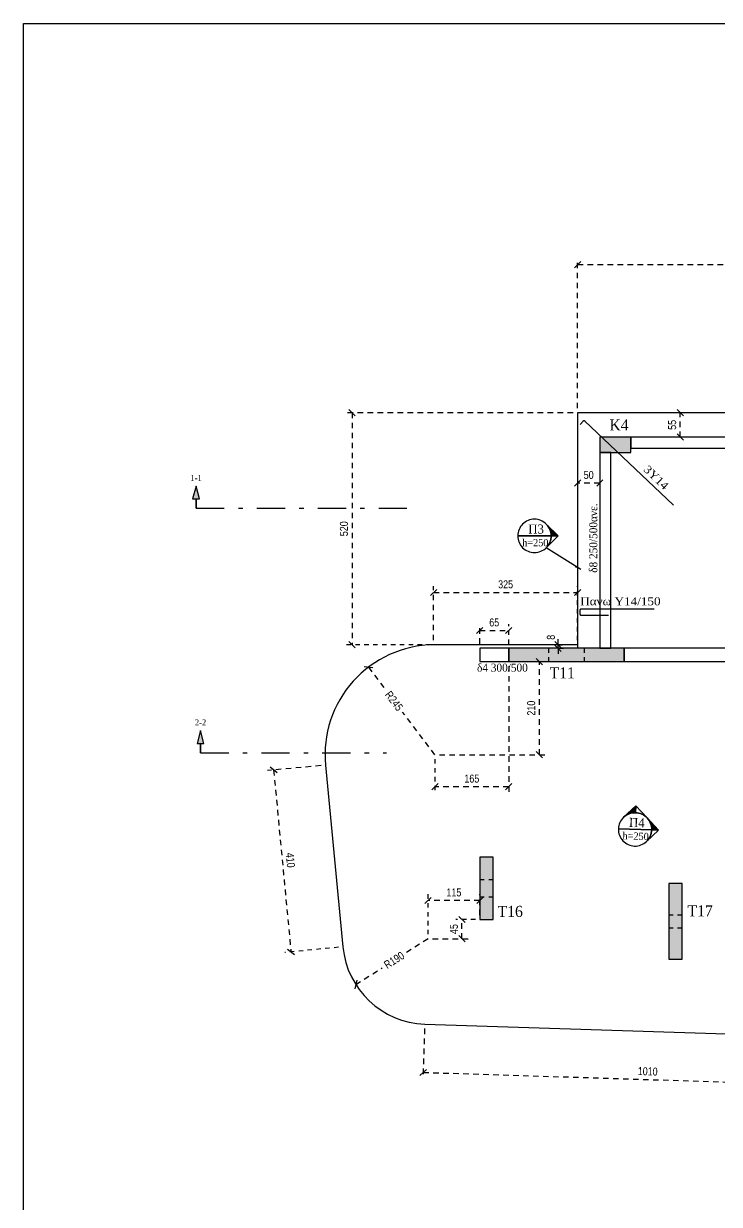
# Model space of a CAD drawing. Header units: millimetres. Extents: x -2171 to 1563, y -1758 to -1505.
# Drawn here: x -817.19 to -801.53, y -1616.81 to -1590.25 of the extents above; entities that cross this region are included whole.
import ezdxf
from ezdxf.enums import TextEntityAlignment as Align

# ---------------------------------------------------------------- set-up
doc = ezdxf.new("R2010")
doc.units = ezdxf.units.MM
doc.header["$PDMODE"] = 32
for name, pattern in [('DASHDOT', [25.4, 12.7, -6.35, 0, -6.35]), ('DASHED2', [0.375, 0.25, -0.125]), ('DOT', [0.025, 0, -0.025]), ('HIDDEN', [0.375, 0.25, -0.125]), ('HIDDEN2', [0.1875, 0.125, -0.0625])]:
    doc.linetypes.add(name, pattern=pattern)
doc.layers.get('Defpoints').update_dxf_attribs({"color": 6})
for name, color, linetype in [('-S_TEXT', 3, 'Continuous'), ('DIASTASEIS', 7, 'Continuous'), ('Fill_Col', 7, 'Continuous'), ('Geo_Beam', 7, 'Continuous'), ('Geo_Col', 7, 'Continuous'), ('Geo_Lines', 7, 'Continuous'), ('Rods_Slab_0', 7, 'Continuous'), ('Sect_Line_Symbol', 7, 'Continuous'), ('Text_Beam', 7, 'Continuous'), ('Text_Col_-1', 7, 'Continuous'), ('Text_Reinf_Slab_0', 7, 'Continuous'), ('Text_Slab', 7, 'Continuous')]:
    doc.layers.add(name, color=color, linetype=linetype)
doc.layers.add('A-ANNO-DIMS', color=1, linetype='Continuous', lineweight=9)
doc.styles.add('1-100', font='arial.ttf', dxfattribs={"width": 0.8})
doc.styles.add('S1TmsNwRmn1088_b_934_161', font='times.ttf', dxfattribs={"width": 0.933629, "height": 0.10875})
doc.styles.add('S1TmsNwRmn11_b_1089_161', font='times.ttf', dxfattribs={"width": 1.089234, "height": 0.001087})
doc.styles.add('S1TmsNwRmn11_b_934_161', font='times.ttf', dxfattribs={"width": 0.933629, "height": 0.001087})
doc.styles.add('S1TmsNwRmn1359_b_934_161', font='times.ttf', dxfattribs={"width": 0.933629, "height": 0.135937})
doc.dimstyles.new('Copy of 1-100', dxfattribs={"dimtxt": 0.18, "dimasz": 0.14, "dimexe": 0.14, "dimexo": 0.1, "dimgap": 0.09, "dimtad": 1, "dimdec": 0, "dimlfac": 100, "dimrnd": 5, "dimzin": 5, "dimdsep": 46, "dimtxsty": '1-100', "dimblk": 'OBLIQUE', "dimcen": 0.09, "dimclrd": 1, "dimclre": 1, "dimclrt": 2, "dimadec": 0, "dimazin": 0, "dimtfac": 1, "dimtdec": 0, "dimtix": 1, "dimtmove": 2, "dimatfit": 3, "dimfxl": 5, "dimfxlon": 1, "dimtolj": 1, "dimtzin": 5, "dimarcsym": 0})

# ---------------------------------------------------------------- blocks, each defined once
blk = doc.blocks.new('Label_Όροφος 1-RC_XSN2633_2527')
at = {"layer": 'Text_Slab'}
for points in [[(-0.171, 0.183, -0.198912), (0.008, 0.25), (0.012, 0.353)], [(0.183, 0.171, -0.198912), (0.25, -0.008), (0.353, -0.012)]]:
    blk.add_hatch(color=174, dxfattribs=at).paths.add_polyline_path(points)
at = {"layer": 'Text_Slab', "color": 174}
for points in [[(-0.25, 0.008, 0.414214), (-0.008, -0.25, 0.414214), (0.25, -0.008, 0.414214), (0.008, 0.25, 0.414214)], [(-0.171, 0.183, -0.198912), (0.008, 0.25), (0.012, 0.353)], [(0.008, 0.25, -0.198912), (0.183, 0.171), (0.012, 0.353)], [(0.183, 0.171, -0.198912), (0.25, -0.008), (0.353, -0.012)], [(0.25, -0.008, -0.198912), (0.171, -0.183), (0.353, -0.012)]]:
    blk.add_lwpolyline(points, format="xyb", close=True, dxfattribs=at)
blk.add_lwpolyline([(0.25, -0.008), (-0.25, 0.008)], close=True, dxfattribs=at)
blk = doc.blocks.new('Label_Όροφος 1-RC_XSN2633_2528')
at = {"layer": 'Text_Slab'}
blk.add_hatch(color=174, dxfattribs=at).paths.add_polyline_path([(0.177, 0.177, -0.198912), (0.25, 0), (0.354, 0)])
at = {"layer": 'Text_Slab', "color": 174}
for points in [[(-0.25, 0, 0.414214), (0, -0.25, 0.414214), (0.25, 0, 0.414214), (0, 0.25, 0.414214)], [(0.177, 0.177, -0.198912), (0.25, 0), (0.354, 0)], [(0.25, 0, -0.198912), (0.177, -0.177), (0.354, 0)]]:
    blk.add_lwpolyline(points, format="xyb", close=True, dxfattribs=at)
blk.add_lwpolyline([(0.25, 0), (-0.25, 0)], close=True, dxfattribs=at)
blk = doc.blocks.new('_Oblique')
at = {"color": 0, "linetype": 'ByBlock', "lineweight": -2}
blk.add_line((-0.5, -0.5), (0.5, 0.5), dxfattribs=at)
blk = doc.blocks.new('*D237')
at = {"layer": 'Defpoints', "color": 0, "ltscale": 0.5, "transparency": 16777216}
for p in [(-806.275, -1603.904), (-806.927, -1604.304), (-806.275, -1604.304)]:
    blk.add_point(p, dxfattribs=at)
at = {"layer": 'DIASTASEIS', "color": 1, "linetype": 'HIDDEN', "lineweight": -2, "ltscale": 0.5, "transparency": 16777216}
blk.add_line((-806.927, -1604.204), (-806.927, -1603.764), dxfattribs=at)
at = {"layer": 'DIASTASEIS', "color": 1, "linetype": 'DASHED2', "lineweight": -2, "ltscale": 0.5, "transparency": 16777216}
blk.add_line((-806.927, -1603.904), (-806.275, -1603.904), dxfattribs=at)
at = {"layer": 'DIASTASEIS', "color": 1, "linetype": 'HIDDEN2', "lineweight": -2, "ltscale": 0.5, "transparency": 16777216}
blk.add_line((-806.275, -1604.204), (-806.275, -1603.764), dxfattribs=at)
at = {"layer": 'DIASTASEIS', "color": 1, "lineweight": -2, "ltscale": 0.5, "transparency": 16777216, "xscale": 0.14, "yscale": 0.14, "zscale": 0.14, "rotation": 180}
blk.add_blockref('_Oblique', (-806.927, -1603.904), dxfattribs=at)
at = {"layer": 'DIASTASEIS', "color": 1, "lineweight": -2, "ltscale": 0.5, "transparency": 16777216, "xscale": 0.14, "yscale": 0.14, "zscale": 0.14}
blk.add_blockref('_Oblique', (-806.275, -1603.904), dxfattribs=at)
at = {"layer": 'DIASTASEIS', "color": 2, "ltscale": 0.5, "transparency": 16777216, "insert": (-806.601, -1603.722), "char_height": 0.18, "attachment_point": 5, "style": '1-100'}
blk.add_mtext('\\A1;65', dxfattribs=at)
blk = doc.blocks.new('*D238')
at = {"layer": 'Defpoints', "color": 0, "ltscale": 0.5, "transparency": 16777216}
for p in [(-804.725, -1600.513), (-804.725, -1600.587), (-804.225, -1600.513)]:
    blk.add_point(p, dxfattribs=at)
at = {"layer": 'DIASTASEIS', "color": 1, "linetype": 'HIDDEN2', "lineweight": -2, "ltscale": 0.5, "transparency": 16777216}
blk.add_line((-804.725, -1600.587), (-804.725, -1600.727), dxfattribs=at)
at = {"layer": 'DIASTASEIS', "color": 1, "linetype": 'DASHED2', "lineweight": -2, "ltscale": 0.5, "transparency": 16777216}
blk.add_line((-804.225, -1600.587), (-804.725, -1600.587), dxfattribs=at)
at = {"layer": 'DIASTASEIS', "color": 1, "linetype": 'HIDDEN', "lineweight": -2, "ltscale": 0.5, "transparency": 16777216}
blk.add_line((-804.225, -1600.587), (-804.225, -1600.727), dxfattribs=at)
at = {"layer": 'DIASTASEIS', "color": 1, "lineweight": -2, "ltscale": 0.5, "transparency": 16777216, "xscale": 0.14, "yscale": 0.14, "zscale": 0.14, "rotation": 180}
blk.add_blockref('_Oblique', (-804.725, -1600.587), dxfattribs=at)
at = {"layer": 'DIASTASEIS', "color": 1, "lineweight": -2, "ltscale": 0.5, "transparency": 16777216, "xscale": 0.14, "yscale": 0.14, "zscale": 0.14}
blk.add_blockref('_Oblique', (-804.225, -1600.587), dxfattribs=at)
at = {"layer": 'DIASTASEIS', "color": 2, "ltscale": 0.5, "transparency": 16777216, "insert": (-804.475, -1600.405), "char_height": 0.18, "attachment_point": 5, "style": '1-100'}
blk.add_mtext('\\A1;50', dxfattribs=at)
blk = doc.blocks.new('*D239')
at = {"layer": 'Defpoints', "color": 0, "ltscale": 0.5, "transparency": 16777216}
for p in [(-802.415, -1599.004), (-802.299, -1599.004), (-802.299, -1599.551)]:
    blk.add_point(p, dxfattribs=at)
at = {"layer": 'DIASTASEIS', "color": 1, "linetype": 'HIDDEN2', "lineweight": -2, "ltscale": 0.5, "transparency": 16777216}
blk.add_line((-802.399, -1599.004), (-802.555, -1599.004), dxfattribs=at)
at = {"layer": 'DIASTASEIS', "color": 1, "linetype": 'DASHED2', "lineweight": -2, "ltscale": 0.5, "transparency": 16777216}
blk.add_line((-802.415, -1599.551), (-802.415, -1599.004), dxfattribs=at)
at = {"layer": 'DIASTASEIS', "color": 1, "linetype": 'HIDDEN', "lineweight": -2, "ltscale": 0.5, "transparency": 16777216}
blk.add_line((-802.399, -1599.551), (-802.555, -1599.551), dxfattribs=at)
at = {"layer": 'DIASTASEIS', "color": 1, "lineweight": -2, "ltscale": 0.5, "transparency": 16777216, "xscale": 0.14, "yscale": 0.14, "zscale": 0.14}
for p, rotation in [((-802.415, -1599.004), 90), ((-802.415, -1599.551), 270)]:
    blk.add_blockref('_Oblique', p, dxfattribs=dict(at, rotation=rotation))
at = {"layer": 'DIASTASEIS', "color": 2, "ltscale": 0.5, "transparency": 16777216, "insert": (-802.596, -1599.277), "char_height": 0.18, "attachment_point": 5, "rotation": 90, "style": '1-100'}
blk.add_mtext('\\A1;55', dxfattribs=at)
blk = doc.blocks.new('*D245')
at = {"layer": 'Defpoints', "color": 0, "ltscale": 0.5, "transparency": 16777216}
for p in [(-805.269, -1604.224), (-805.269, -1604.304), (-805.165, -1604.224)]:
    blk.add_point(p, dxfattribs=at)
at = {"layer": 'DIASTASEIS', "color": 1, "linetype": 'DASHED2', "lineweight": -2, "ltscale": 0.5, "transparency": 16777216}
for p, q in [((-805.165, -1604.224), (-805.165, -1604.084)), ((-805.165, -1604.304), (-805.165, -1604.224)), ((-805.165, -1604.304), (-805.165, -1604.444))]:
    blk.add_line(p, q, dxfattribs=at)
at = {"layer": 'DIASTASEIS', "color": 1, "linetype": 'HIDDEN2', "lineweight": -2, "ltscale": 0.5, "transparency": 16777216}
blk.add_line((-805.169, -1604.224), (-805.025, -1604.224), dxfattribs=at)
at = {"layer": 'DIASTASEIS', "color": 1, "linetype": 'HIDDEN', "lineweight": -2, "ltscale": 0.5, "transparency": 16777216}
blk.add_line((-805.169, -1604.304), (-805.025, -1604.304), dxfattribs=at)
at = {"layer": 'DIASTASEIS', "color": 1, "lineweight": -2, "ltscale": 0.5, "transparency": 16777216, "xscale": 0.14, "yscale": 0.14, "zscale": 0.14}
for p, rotation in [((-805.165, -1604.224), 270), ((-805.165, -1604.304), 90)]:
    blk.add_blockref('_Oblique', p, dxfattribs=dict(at, rotation=rotation))
at = {"layer": 'DIASTASEIS', "color": 2, "ltscale": 0.5, "transparency": 16777216, "insert": (-805.326, -1604.056), "char_height": 0.18, "attachment_point": 5, "rotation": 90, "style": '1-100'}
blk.add_mtext('\\A1;8', dxfattribs=at)
blk = doc.blocks.new('*D449')
at = {"layer": 'Defpoints', "color": 0, "ltscale": 0.5, "transparency": 16777216}
for p in [(-787.875, -1595.672), (-804.725, -1599.004), (-787.875, -1599.004)]:
    blk.add_point(p, dxfattribs=at)
at = {"layer": 'DIASTASEIS', "color": 1, "linetype": 'HIDDEN', "lineweight": -2, "ltscale": 0.5, "transparency": 16777216}
blk.add_line((-804.725, -1598.904), (-804.725, -1595.532), dxfattribs=at)
at = {"layer": 'DIASTASEIS', "color": 1, "linetype": 'DASHED2', "lineweight": -2, "ltscale": 0.5, "transparency": 16777216}
blk.add_line((-804.725, -1595.672), (-787.875, -1595.672), dxfattribs=at)
at = {"layer": 'DIASTASEIS', "color": 1, "linetype": 'HIDDEN2', "lineweight": -2, "ltscale": 0.5, "transparency": 16777216}
blk.add_line((-787.875, -1598.904), (-787.875, -1595.532), dxfattribs=at)
at = {"layer": 'DIASTASEIS', "color": 1, "lineweight": -2, "ltscale": 0.5, "transparency": 16777216, "xscale": 0.14, "yscale": 0.14, "zscale": 0.14, "rotation": 180}
blk.add_blockref('_Oblique', (-804.725, -1595.672), dxfattribs=at)
at = {"layer": 'DIASTASEIS', "color": 1, "lineweight": -2, "ltscale": 0.5, "transparency": 16777216, "xscale": 0.14, "yscale": 0.14, "zscale": 0.14}
blk.add_blockref('_Oblique', (-787.875, -1595.672), dxfattribs=at)
at = {"layer": 'DIASTASEIS', "color": 2, "ltscale": 0.5, "transparency": 16777216, "insert": (-796.3, -1595.49), "char_height": 0.18, "attachment_point": 5, "style": '1-100'}
blk.add_mtext('\\A1;1685', dxfattribs=at)
blk = doc.blocks.new('*D460')
at = {"layer": 'Defpoints', "color": 0, "ltscale": 0.5, "transparency": 16777216}
for p in [(-808.091, -1610.837), (-809.716, -1611.866)]:
    blk.add_point(p, dxfattribs=at)
at = {"layer": 'DIASTASEIS', "color": 1, "linetype": 'DASHED2', "lineweight": -2, "ltscale": 0.5, "transparency": 16777216}
for p, q in [((-808.091, -1610.837), (-808.585, -1611.15)), ((-809.716, -1611.866), (-809.122, -1611.489))]:
    blk.add_line(p, q, dxfattribs=at)
at = {"layer": 'DIASTASEIS', "color": 1, "lineweight": -2, "ltscale": 0.5, "transparency": 16777216, "xscale": 0.14, "yscale": 0.14, "zscale": 0.14, "rotation": 212.3241144173271}
blk.add_blockref('_Oblique', (-809.716, -1611.866), dxfattribs=at)
at = {"layer": 'DIASTASEIS', "color": 2, "ltscale": 0.5, "transparency": 16777216, "insert": (-808.853, -1611.319), "char_height": 0.18, "attachment_point": 5, "rotation": 32.3241, "style": '1-100'}
blk.add_mtext('\\A1;R190', dxfattribs=at)
blk = doc.blocks.new('*D461')
at = {"layer": 'Defpoints', "color": 0, "ltscale": 0.5, "transparency": 16777216}
for p in [(-809.433, -1604.73), (-807.934, -1606.697)]:
    blk.add_point(p, dxfattribs=at)
at = {"layer": 'DIASTASEIS', "color": 1, "linetype": 'DASHED2', "lineweight": -2, "ltscale": 0.5, "transparency": 16777216}
for p, q in [((-809.433, -1604.73), (-809.049, -1605.234)), ((-807.934, -1606.697), (-808.663, -1605.741))]:
    blk.add_line(p, q, dxfattribs=at)
at = {"layer": 'DIASTASEIS', "color": 1, "lineweight": -2, "ltscale": 0.5, "transparency": 16777216, "xscale": 0.14, "yscale": 0.14, "zscale": 0.14, "rotation": 127.3029655125275}
blk.add_blockref('_Oblique', (-809.433, -1604.73), dxfattribs=at)
at = {"layer": 'DIASTASEIS', "color": 2, "ltscale": 0.5, "transparency": 16777216, "insert": (-808.856, -1605.488), "char_height": 0.18, "attachment_point": 5, "rotation": 307.303, "style": '1-100'}
blk.add_mtext('\\A1;R245', dxfattribs=at)
blk = doc.blocks.new('*D462')
at = {"layer": 'Defpoints', "color": 0, "ltscale": 0.5, "transparency": 16777216}
for p in [(-804.725, -1599.004), (-809.8, -1604.224), (-804.725, -1604.224)]:
    blk.add_point(p, dxfattribs=at)
at = {"layer": 'DIASTASEIS', "color": 1, "linetype": 'HIDDEN', "lineweight": -2, "ltscale": 0.5, "transparency": 16777216}
blk.add_line((-804.825, -1599.004), (-809.94, -1599.004), dxfattribs=at)
at = {"layer": 'DIASTASEIS', "color": 1, "linetype": 'DASHED2', "lineweight": -2, "ltscale": 0.5, "transparency": 16777216}
blk.add_line((-809.8, -1599.004), (-809.8, -1604.224), dxfattribs=at)
at = {"layer": 'DIASTASEIS', "color": 1, "linetype": 'HIDDEN2', "lineweight": -2, "ltscale": 0.5, "transparency": 16777216}
blk.add_line((-804.825, -1604.224), (-809.94, -1604.224), dxfattribs=at)
at = {"layer": 'DIASTASEIS', "color": 1, "lineweight": -2, "ltscale": 0.5, "transparency": 16777216, "xscale": 0.14, "yscale": 0.14, "zscale": 0.14}
for p, rotation in [((-809.8, -1599.004), 90), ((-809.8, -1604.224), 270)]:
    blk.add_blockref('_Oblique', p, dxfattribs=dict(at, rotation=rotation))
at = {"layer": 'DIASTASEIS', "color": 2, "ltscale": 0.5, "transparency": 16777216, "insert": (-809.982, -1601.614), "char_height": 0.18, "attachment_point": 5, "rotation": 90, "style": '1-100'}
blk.add_mtext('\\A1;520', dxfattribs=at)
blk = doc.blocks.new('*D464')
at = {"layer": 'Defpoints', "color": 0, "ltscale": 0.5, "transparency": 16777216}
for p in [(-804.725, -1603.047), (-807.964, -1604.224), (-804.725, -1604.224)]:
    blk.add_point(p, dxfattribs=at)
at = {"layer": 'DIASTASEIS', "color": 1, "linetype": 'HIDDEN', "lineweight": -2, "ltscale": 0.5, "transparency": 16777216}
blk.add_line((-807.964, -1604.124), (-807.964, -1602.907), dxfattribs=at)
at = {"layer": 'DIASTASEIS', "color": 1, "linetype": 'DASHED2', "lineweight": -2, "ltscale": 0.5, "transparency": 16777216}
blk.add_line((-807.964, -1603.047), (-804.725, -1603.047), dxfattribs=at)
at = {"layer": 'DIASTASEIS', "color": 1, "linetype": 'HIDDEN2', "lineweight": -2, "ltscale": 0.5, "transparency": 16777216}
blk.add_line((-804.725, -1604.124), (-804.725, -1602.907), dxfattribs=at)
at = {"layer": 'DIASTASEIS', "color": 1, "lineweight": -2, "ltscale": 0.5, "transparency": 16777216, "xscale": 0.14, "yscale": 0.14, "zscale": 0.14, "rotation": 180}
blk.add_blockref('_Oblique', (-807.964, -1603.047), dxfattribs=at)
at = {"layer": 'DIASTASEIS', "color": 1, "lineweight": -2, "ltscale": 0.5, "transparency": 16777216, "xscale": 0.14, "yscale": 0.14, "zscale": 0.14}
blk.add_blockref('_Oblique', (-804.725, -1603.047), dxfattribs=at)
at = {"layer": 'DIASTASEIS', "color": 2, "ltscale": 0.5, "transparency": 16777216, "insert": (-806.345, -1602.865), "char_height": 0.18, "attachment_point": 5, "style": '1-100'}
blk.add_mtext('\\A1;325', dxfattribs=at)
blk = doc.blocks.new('*D465')
at = {"layer": 'Defpoints', "color": 0, "ltscale": 0.5, "transparency": 16777216}
for p in [(-810.397, -1606.931), (-810.006, -1611.02), (-811.174, -1611.132)]:
    blk.add_point(p, dxfattribs=at)
at = {"layer": 'DIASTASEIS', "color": 1, "linetype": 'HIDDEN', "lineweight": -2, "ltscale": 0.5, "transparency": 16777216}
blk.add_line((-810.496, -1606.941), (-811.704, -1607.056), dxfattribs=at)
at = {"layer": 'DIASTASEIS', "color": 1, "linetype": 'DASHED2', "lineweight": -2, "ltscale": 0.5, "transparency": 16777216}
blk.add_line((-811.565, -1607.043), (-811.174, -1611.132), dxfattribs=at)
at = {"layer": 'DIASTASEIS', "color": 1, "linetype": 'HIDDEN2', "lineweight": -2, "ltscale": 0.5, "transparency": 16777216}
blk.add_line((-810.105, -1611.03), (-811.313, -1611.145), dxfattribs=at)
at = {"layer": 'DIASTASEIS', "color": 1, "lineweight": -2, "ltscale": 0.5, "transparency": 16777216, "xscale": 0.14, "yscale": 0.14, "zscale": 0.14}
for p, rotation in [((-811.565, -1607.043), 95.46228860125915), ((-811.174, -1611.132), 275.4622886012592)]:
    blk.add_blockref('_Oblique', p, dxfattribs=dict(at, rotation=rotation))
at = {"layer": 'DIASTASEIS', "color": 2, "ltscale": 0.5, "transparency": 16777216, "insert": (-811.188, -1609.07), "char_height": 0.18, "attachment_point": 5, "rotation": 275.4623, "style": '1-100'}
blk.add_mtext('\\A1;410', dxfattribs=at)
blk = doc.blocks.new('*D467')
at = {"layer": 'Defpoints', "color": 0, "ltscale": 0.5, "transparency": 16777216}
for p in [(-808.166, -1612.759), (-798.073, -1613.08), (-798.107, -1614.164)]:
    blk.add_point(p, dxfattribs=at)
at = {"layer": 'DIASTASEIS', "color": 1, "linetype": 'HIDDEN', "lineweight": -2, "ltscale": 0.5, "transparency": 16777216}
blk.add_line((-808.169, -1612.859), (-808.205, -1613.984), dxfattribs=at)
at = {"layer": 'DIASTASEIS', "color": 1, "linetype": 'HIDDEN2', "lineweight": -2, "ltscale": 0.5, "transparency": 16777216}
blk.add_line((-798.076, -1613.18), (-798.112, -1614.304), dxfattribs=at)
at = {"layer": 'DIASTASEIS', "color": 1, "linetype": 'DASHED2', "lineweight": -2, "ltscale": 0.5, "transparency": 16777216}
blk.add_line((-808.2, -1613.844), (-798.107, -1614.164), dxfattribs=at)
at = {"layer": 'DIASTASEIS', "color": 1, "lineweight": -2, "ltscale": 0.5, "transparency": 16777216, "xscale": 0.14, "yscale": 0.14, "zscale": 0.14}
for p, rotation in [((-808.2, -1613.844), 178.1803676764201), ((-798.107, -1614.164), 358.1803676764201)]:
    blk.add_blockref('_Oblique', p, dxfattribs=dict(at, rotation=rotation))
at = {"layer": 'DIASTASEIS', "color": 2, "ltscale": 0.5, "transparency": 16777216, "insert": (-803.148, -1613.822), "char_height": 0.18, "attachment_point": 5, "rotation": 358.1804, "style": '1-100'}
blk.add_mtext('\\A1;1010', dxfattribs=at)
blk = doc.blocks.new('*D504')
at = {"layer": 'Defpoints', "color": 0, "ltscale": 0.5, "transparency": 16777216}
for p in [(-808.091, -1609.978), (-806.925, -1610.404), (-808.091, -1610.837)]:
    blk.add_point(p, dxfattribs=at)
at = {"layer": 'DIASTASEIS', "color": 1, "linetype": 'HIDDEN2', "lineweight": -2, "ltscale": 0.5, "transparency": 16777216}
blk.add_line((-808.091, -1610.737), (-808.091, -1609.838), dxfattribs=at)
at = {"layer": 'DIASTASEIS', "color": 1, "linetype": 'DASHED2', "lineweight": -2, "ltscale": 0.5, "transparency": 16777216}
blk.add_line((-806.925, -1609.978), (-808.091, -1609.978), dxfattribs=at)
at = {"layer": 'DIASTASEIS', "color": 1, "linetype": 'HIDDEN', "lineweight": -2, "ltscale": 0.5, "transparency": 16777216}
blk.add_line((-806.925, -1610.304), (-806.925, -1609.838), dxfattribs=at)
at = {"layer": 'DIASTASEIS', "color": 1, "lineweight": -2, "ltscale": 0.5, "transparency": 16777216, "xscale": 0.14, "yscale": 0.14, "zscale": 0.14, "rotation": 180}
blk.add_blockref('_Oblique', (-808.091, -1609.978), dxfattribs=at)
at = {"layer": 'DIASTASEIS', "color": 1, "lineweight": -2, "ltscale": 0.5, "transparency": 16777216, "xscale": 0.14, "yscale": 0.14, "zscale": 0.14}
blk.add_blockref('_Oblique', (-806.925, -1609.978), dxfattribs=at)
at = {"layer": 'DIASTASEIS', "color": 2, "ltscale": 0.5, "transparency": 16777216, "insert": (-807.508, -1609.796), "char_height": 0.18, "attachment_point": 5, "style": '1-100'}
blk.add_mtext('\\A1;115', dxfattribs=at)
blk = doc.blocks.new('*D505')
at = {"layer": 'Defpoints', "color": 0, "ltscale": 0.5, "transparency": 16777216}
for p in [(-807.327, -1610.404), (-806.925, -1610.404), (-808.091, -1610.837)]:
    blk.add_point(p, dxfattribs=at)
at = {"layer": 'DIASTASEIS', "color": 1, "linetype": 'HIDDEN2', "lineweight": -2, "ltscale": 0.5, "transparency": 16777216}
blk.add_line((-807.025, -1610.404), (-807.467, -1610.404), dxfattribs=at)
at = {"layer": 'DIASTASEIS', "color": 1, "linetype": 'DASHED2', "lineweight": -2, "ltscale": 0.5, "transparency": 16777216}
blk.add_line((-807.327, -1610.837), (-807.327, -1610.404), dxfattribs=at)
at = {"layer": 'DIASTASEIS', "color": 1, "linetype": 'HIDDEN', "lineweight": -2, "ltscale": 0.5, "transparency": 16777216}
blk.add_line((-807.991, -1610.837), (-807.187, -1610.837), dxfattribs=at)
at = {"layer": 'DIASTASEIS', "color": 1, "lineweight": -2, "ltscale": 0.5, "transparency": 16777216, "xscale": 0.14, "yscale": 0.14, "zscale": 0.14}
for p, rotation in [((-807.327, -1610.404), 90), ((-807.327, -1610.837), 270)]:
    blk.add_blockref('_Oblique', p, dxfattribs=dict(at, rotation=rotation))
at = {"layer": 'DIASTASEIS', "color": 2, "ltscale": 0.5, "transparency": 16777216, "insert": (-807.508, -1610.62), "char_height": 0.18, "attachment_point": 5, "rotation": 90, "style": '1-100'}
blk.add_mtext('\\A1;45', dxfattribs=at)
blk = doc.blocks.new('*D506')
at = {"layer": 'Defpoints', "color": 0, "ltscale": 0.5, "transparency": 16777216}
for p in [(-806.275, -1604.604), (-807.934, -1606.697), (-807.934, -1607.417)]:
    blk.add_point(p, dxfattribs=at)
at = {"layer": 'DIASTASEIS', "color": 1, "linetype": 'HIDDEN', "lineweight": -2, "ltscale": 0.5, "transparency": 16777216}
blk.add_line((-806.275, -1604.704), (-806.275, -1607.557), dxfattribs=at)
at = {"layer": 'DIASTASEIS', "color": 1, "linetype": 'HIDDEN2', "lineweight": -2, "ltscale": 0.5, "transparency": 16777216}
blk.add_line((-807.934, -1606.797), (-807.934, -1607.557), dxfattribs=at)
at = {"layer": 'DIASTASEIS', "color": 1, "linetype": 'DASHED2', "lineweight": -2, "ltscale": 0.5, "transparency": 16777216}
blk.add_line((-806.275, -1607.417), (-807.934, -1607.417), dxfattribs=at)
at = {"layer": 'DIASTASEIS', "color": 1, "lineweight": -2, "ltscale": 0.5, "transparency": 16777216, "xscale": 0.14, "yscale": 0.14, "zscale": 0.14, "rotation": 180}
blk.add_blockref('_Oblique', (-807.934, -1607.417), dxfattribs=at)
at = {"layer": 'DIASTASEIS', "color": 1, "lineweight": -2, "ltscale": 0.5, "transparency": 16777216, "xscale": 0.14, "yscale": 0.14, "zscale": 0.14}
blk.add_blockref('_Oblique', (-806.275, -1607.417), dxfattribs=at)
at = {"layer": 'DIASTASEIS', "color": 2, "ltscale": 0.5, "transparency": 16777216, "insert": (-807.105, -1607.236), "char_height": 0.18, "attachment_point": 5, "style": '1-100'}
blk.add_mtext('\\A1;165', dxfattribs=at)
blk = doc.blocks.new('*D507')
at = {"layer": 'Defpoints', "color": 0, "ltscale": 0.5, "transparency": 16777216}
for p in [(-806.275, -1604.604), (-805.586, -1604.604), (-807.934, -1606.697)]:
    blk.add_point(p, dxfattribs=at)
at = {"layer": 'DIASTASEIS', "color": 1, "linetype": 'HIDDEN2', "lineweight": -2, "ltscale": 0.5, "transparency": 16777216}
blk.add_line((-806.175, -1604.604), (-805.446, -1604.604), dxfattribs=at)
at = {"layer": 'DIASTASEIS', "color": 1, "linetype": 'DASHED2', "lineweight": -2, "ltscale": 0.5, "transparency": 16777216}
blk.add_line((-805.586, -1606.697), (-805.586, -1604.604), dxfattribs=at)
at = {"layer": 'DIASTASEIS', "color": 1, "linetype": 'HIDDEN', "lineweight": -2, "ltscale": 0.5, "transparency": 16777216}
blk.add_line((-807.834, -1606.697), (-805.446, -1606.697), dxfattribs=at)
at = {"layer": 'DIASTASEIS', "color": 1, "lineweight": -2, "ltscale": 0.5, "transparency": 16777216, "xscale": 0.14, "yscale": 0.14, "zscale": 0.14}
for p, rotation in [((-805.586, -1604.604), 90), ((-805.586, -1606.697), 270)]:
    blk.add_blockref('_Oblique', p, dxfattribs=dict(at, rotation=rotation))
at = {"layer": 'DIASTASEIS', "color": 2, "ltscale": 0.5, "transparency": 16777216, "insert": (-805.768, -1605.65), "char_height": 0.18, "attachment_point": 5, "rotation": 90, "style": '1-100'}
blk.add_mtext('\\A1;210', dxfattribs=at)

msp = doc.modelspace()

# ---------------------------------------------------------------- hatches: boundary and pattern name
at = {"layer": 'Fill_Col'}
for points in [[(-803.5253, -1599.5509), (-804.2253, -1599.5509), (-804.2253, -1599.9009), (-803.5253, -1599.9009)], [(-806.2754, -1604.6037), (-803.6754, -1604.6037), (-803.6754, -1604.3037), (-806.2754, -1604.3037)], [(-806.6254, -1610.4037), (-806.6254, -1609.0037), (-806.9254, -1609.0037), (-806.9254, -1610.4037)], [(-802.3755, -1611.2966), (-802.3755, -1609.5966), (-802.6755, -1609.5966), (-802.6755, -1611.2966)]]:
    msp.add_hatch(color=252, dxfattribs=at).paths.add_polyline_path(points)
at = {"layer": 'Sect_Line_Symbol'}
for points in [[(-813.3097, -1601.1537), (-813.3097, -1600.9434), (-813.2321, -1600.9434), (-813.3097, -1600.6537), (-813.3874, -1600.9434), (-813.3097, -1600.9434)], [(-813.2097, -1606.6537), (-813.2097, -1606.4434), (-813.1321, -1606.4434), (-813.2097, -1606.1537), (-813.2874, -1606.4434), (-813.2097, -1606.4434)]]:
    msp.add_hatch(color=2, dxfattribs=at).paths.add_polyline_path(points)

# ---------------------------------------------------------------- linework, layer by layer
at = {"layer": '-S_TEXT', "ltscale": 5}
msp.add_lwpolyline([(-817.1905, -1590.2497), (-759.043, -1590.2497), (-759.043, -1630.2944), (-817.1905, -1630.2944)], close=True, dxfattribs=at)
at = {"layer": 'Geo_Beam', "color": 94}
for points in [[(-803.5253, -1599.8009), (-797.4754, -1599.8009), (-797.4754, -1599.5509), (-803.5253, -1599.5509)], [(-803.9754, -1604.3037), (-803.9754, -1599.9009), (-804.2253, -1599.9009), (-804.2254, -1604.3037)], [(-806.2754, -1604.3037), (-806.9273, -1604.3037), (-806.9273, -1604.6037), (-806.2754, -1604.6037)], [(-803.6754, -1604.6037), (-796.8754, -1604.6037), (-796.8754, -1604.3037), (-803.6754, -1604.3037)]]:
    msp.add_lwpolyline(points, close=True, dxfattribs=at)
at = {"layer": 'Geo_Col', "color": 94}
for points in [[(-803.5253, -1599.5509), (-804.2253, -1599.5509), (-804.2253, -1599.9009), (-803.5253, -1599.9009)], [(-806.2754, -1604.6037), (-803.6754, -1604.6037), (-803.6754, -1604.3037), (-806.2754, -1604.3037)], [(-806.6254, -1610.4037), (-806.6254, -1609.0037), (-806.9254, -1609.0037), (-806.9254, -1610.4037)], [(-802.3755, -1611.2966), (-802.3755, -1609.5966), (-802.6755, -1609.5966), (-802.6755, -1611.2966)]]:
    msp.add_lwpolyline(points, close=True, dxfattribs=at)
at = {"layer": 'Geo_Col', "color": 94, "linetype": 'DOT'}
for points in [[(-806.2754, -1604.6037), (-805.3754, -1604.6037), (-805.3754, -1604.3037), (-806.2754, -1604.3037)], [(-803.6754, -1604.3037), (-804.5754, -1604.3037), (-804.5754, -1604.6037), (-803.6754, -1604.6037)], [(-806.9254, -1609.0037), (-806.9254, -1609.5037), (-806.6254, -1609.5037), (-806.6254, -1609.0037)], [(-802.6755, -1609.5966), (-802.6755, -1610.2966), (-802.3755, -1610.2966), (-802.3755, -1609.5966)], [(-806.6254, -1610.4037), (-806.6254, -1609.9037), (-806.9254, -1609.9037), (-806.9254, -1610.4037)], [(-802.3755, -1611.2966), (-802.3755, -1610.5966), (-802.6755, -1610.5966), (-802.6755, -1611.2966)]]:
    msp.add_lwpolyline(points, close=True, dxfattribs=at)
at = {"layer": 'Geo_Lines', "color": 94}
msp.add_lwpolyline([(-775.8669, -1597.2183), (-787.8754, -1597.2183), (-787.8754, -1599.0037), (-804.7254, -1599.0037), (-804.7254, -1604.3037)], dxfattribs=at)
msp.add_lwpolyline([(-804.7254, -1604.2237), (-807.0054, -1604.2237), (-807.0054, -1604.2233), (-807.9644, -1604.224, 0.438614), (-810.3968, -1606.931), (-810.0058, -1611.0201, 0.3754085), (-808.1658, -1612.7591), (-798.105, -1613.0793, 0.437761), (-797.0633, -1612.0207), (-797.0633, -1611.3839), (-796.3754, -1611.3837), (-796.3754, -1612.1884, 0.4142251), (-794.9098, -1613.6538), (-790.5348, -1613.6537, 0.4141669), (-788.5751, -1611.6942, 0.0000597), (-788.5751, -1607.7674, -0.1156841), (-788.4601, -1607.141, -0.2583824), (-788.2004, -1606.9721), (-787.6554, -1606.9721), (-787.6554, -1607.8245), (-788.0709, -1611.8845, 0.4312627), (-786.6784, -1613.497), (-776.9074, -1613.9902, 0.3848688)], format="xyb", dxfattribs=at)
at = {"layer": 'Rods_Slab_0', "color": 7}
for points in [[(-804.6707, -1599.2656), (-804.5949, -1599.1859), (-804.592, -1599.1833), (-804.5886, -1599.1814), (-804.5848, -1599.1802), (-804.5809, -1599.1797), (-804.577, -1599.18), (-804.5733, -1599.181), (-804.5698, -1599.1828), (-804.5667, -1599.1852), (-802.5699, -1601.0804)], [(-803.0011, -1603.4256), (-804.6534, -1603.4256), (-804.6573, -1603.426), (-804.6611, -1603.4271), (-804.6645, -1603.4289), (-804.6676, -1603.4314), (-804.67, -1603.4345), (-804.6719, -1603.4379), (-804.673, -1603.4417), (-804.6734, -1603.4456), (-804.6734, -1603.5356), (-804.673, -1603.5395), (-804.6719, -1603.5432), (-804.67, -1603.5467), (-804.6676, -1603.5497), (-804.6645, -1603.5522), (-804.6611, -1603.554), (-804.6573, -1603.5552), (-804.6534, -1603.5556), (-804.0261, -1603.5556)]]:
    msp.add_lwpolyline(points, dxfattribs=at)
at = {"layer": 'Sect_Line_Symbol', "color": 2}
for points in [[(-813.3097, -1601.1537), (-813.3097, -1600.9434), (-813.2321, -1600.9434), (-813.3097, -1600.6537), (-813.3874, -1600.9434), (-813.3097, -1600.9434)], [(-813.2097, -1606.6537), (-813.2097, -1606.4434), (-813.1321, -1606.4434), (-813.2097, -1606.1537), (-813.2874, -1606.4434), (-813.2097, -1606.4434)]]:
    msp.add_lwpolyline(points, close=True, dxfattribs=at)
at = {"layer": 'Sect_Line_Symbol', "color": 2, "linetype": 'DASHDOT', "ltscale": 0.05}
for points in [[(-813.3097, -1601.1537), (-808.2628, -1601.1537)], [(-813.2097, -1606.6537), (-809.0245, -1606.6537)]]:
    msp.add_lwpolyline(points, dxfattribs=at)

# ---------------------------------------------------------------- block references
at = {"xscale": 1.5, "yscale": 1.5, "zscale": 1.5}
for name, p in [('Label_Όροφος 1-RC_XSN2633_2528', (-805.696, -1601.775, 4.425)), ('Label_Όροφος 1-RC_XSN2633_2527', (-803.4326, -1608.3768, 2.95))]:
    msp.add_blockref(name, p, dxfattribs=at)

# ---------------------------------------------------------------- texts
at = {"layer": 'Sect_Line_Symbol', "color": 2, "style": 'S1TmsNwRmn1359_b_934_161', "width": 0.933629}
for s, p in [('1-1', (-813.3097, -1600.4037)), ('2-2', (-813.2097, -1605.9037))]:
    msp.add_text(s, height=0.13594, dxfattribs=at).set_placement(p, align=Align.TOP_CENTER)
at = {"layer": 'Text_Beam', "color": 3, "style": 'S1TmsNwRmn1088_b_934_161', "width": 0.933629}
msp.add_text(' δ8 250/500ανε.', height=0.18, rotation=90, dxfattribs=at).set_placement((-804.2826, -1602.6675))
msp.add_text(' δ4 300/500', height=0.18, dxfattribs=at).set_placement((-807.0513, -1604.8287))
at = {"layer": 'Text_Col_-1', "color": 200, "style": 'S1TmsNwRmn11_b_934_161', "width": 0.933629}
for s, p in [('K4', (-804.0087, -1599.403)), ('T11', (-805.3544, -1604.9811)), ('T16', (-806.5247, -1610.3475)), ('T17', (-802.2515, -1610.3349))]:
    msp.add_text(s, height=0.25, dxfattribs=at).set_placement(p)
at = {"layer": 'Text_Reinf_Slab_0', "color": 7, "style": 'S1TmsNwRmn11_b_1089_161', "width": 1.089234}
msp.add_text('3Y14', height=0.18, rotation=316.44904, dxfattribs=at).set_placement((-803.2577, -1600.2985))
msp.add_text('Πανω Y14/150', height=0.18, dxfattribs=at).set_placement((-804.6661, -1603.3359))
at = {"layer": 'Text_Slab', "color": 174, "style": 'S1TmsNwRmn1359_b_934_161', "width": 0.933629}
msp.add_text('   Π3', height=0.20391, dxfattribs=at).set_placement((-806.0505, -1601.7225, 4.425))
at = {"layer": 'Text_Slab', "color": 5, "style": 'S1TmsNwRmn1088_b_934_161', "width": 0.933629}
msp.add_text('h=250', height=0.16312, dxfattribs=at).set_placement((-805.9714, -1602.0075, 4.425))
at = {"layer": 'Text_Slab', "color": 174, "style": 'S1TmsNwRmn1359_b_934_161', "width": 0.933629}
msp.add_text('   Π4', height=0.20391, rotation=358.10546, dxfattribs=at).set_placement((-803.7852, -1608.3126, 2.95))
at = {"layer": 'Text_Slab', "color": 5, "style": 'S1TmsNwRmn1088_b_934_161', "width": 0.933629}
msp.add_text('h=250', height=0.16312, rotation=358.10546, dxfattribs=at).set_placement((-803.7155, -1608.6001, 2.95))

# ---------------------------------------------------------------- dimensions: what is measured, and where the dimension line sits
at = {"layer": 'DIASTASEIS', "ltscale": 0.5}
for base, p1, p2, picture, middle in [((-787.8754, -1595.6719), (-804.7254, -1599.0037), (-787.8754, -1599.0037), '*D449', (-796.3004, -1595.49)), ((-804.7254, -1603.0469), (-807.9644, -1604.224), (-804.7254, -1604.2237), '*D464', (-806.3449, -1602.8649)), ((-807.9345, -1607.4175), (-806.2754, -1604.6037), (-807.9345, -1606.6972), '*D506', (-807.1049, -1607.2356)), ((-808.0909, -1609.9783), (-806.9254, -1610.4037), (-808.0909, -1610.837), '*D504', (-807.5082, -1609.7964))]:
    dim = msp.add_linear_dim(base=base, p1=p1, p2=p2, dimstyle='Copy of 1-100', dxfattribs=at)
    dim.commit()
    dim.dimension.update_dxf_attribs({"geometry": picture, "text_midpoint": middle})
for base, p1, p2, picture, middle in [((-809.8003, -1604.2237), (-804.7254, -1599.0037), (-804.7254, -1604.2237), '*D462', (-809.9822, -1601.6137)), ((-805.5861, -1604.6037), (-807.9345, -1606.6972), (-806.2754, -1604.6037), '*D507', (-805.768, -1605.6504)), ((-807.3268, -1610.4037), (-808.0909, -1610.837), (-806.9254, -1610.4037), '*D505', (-807.5084, -1610.6203))]:
    dim = msp.add_linear_dim(base=base, p1=p1, p2=p2, angle=90, dimstyle='Copy of 1-100', dxfattribs=at)
    dim.commit()
    dim.dimension.update_dxf_attribs({"geometry": picture, "text_midpoint": middle})
at = {"layer": 'DIASTASEIS', "color": 94, "ltscale": 0.5}
dim = msp.add_linear_dim(base=(-802.4147, -1599.0037), p1=(-802.2993, -1599.5509), p2=(-802.2993, -1599.0037), angle=90, dimstyle='Copy of 1-100', dxfattribs=at)
dim.commit()
dim.dimension.update_dxf_attribs({"geometry": '*D239', "text_midpoint": (-802.5963, -1599.2773)})
for base, p1, p2, picture, middle in [((-804.7254, -1600.5866), (-804.2253, -1600.5132), (-804.7254, -1600.5132), '*D238', (-804.4753, -1600.4047)), ((-806.2754, -1603.9041), (-806.9273, -1604.3037), (-806.2754, -1604.3037), '*D237', (-806.6013, -1603.7222))]:
    dim = msp.add_linear_dim(base=base, p1=p1, p2=p2, dimstyle='Copy of 1-100', dxfattribs=at)
    dim.commit()
    dim.dimension.update_dxf_attribs({"geometry": picture, "text_midpoint": middle})
dim = msp.add_linear_dim(base=(-805.1652, -1604.2237), p1=(-805.2686, -1604.3037), p2=(-805.2686, -1604.2237), angle=90, dimstyle='Copy of 1-100', override={"dimrnd": 0}, dxfattribs=at)
dim.commit()
dim.dimension.update_dxf_attribs({"geometry": '*D245', "text_midpoint": (-805.3265, -1604.056), "dimtype": 128})
at = {"layer": 'DIASTASEIS', "ltscale": 0.5}
for center, mpoint, picture, middle in [((-807.9345, -1606.6972), (-809.4334, -1604.7298), '*D461', (-808.8559, -1605.4878)), ((-808.0909, -1610.837), (-809.7164, -1611.8655), '*D460', (-808.8533, -1611.3194))]:
    dim = msp.add_radius_dim(center=center, mpoint=mpoint, dimstyle='Copy of 1-100', dxfattribs=at)
    dim.commit()
    dim.dimension.update_dxf_attribs({"geometry": picture, "text_midpoint": middle, "dimtype": 132})
for p1, p2, distance, picture, middle in [((-810.3968, -1606.931), (-810.0058, -1611.0201), -1.1736, '*D465', (-811.1885, -1609.0699)), ((-808.1658, -1612.7591), (-798.0728, -1613.0798), -1.085, '*D467', (-803.148, -1613.8221))]:
    dim = msp.add_aligned_dim(p1=p1, p2=p2, distance=distance, dimstyle='Copy of 1-100', dxfattribs=at)
    dim.commit()
    dim.dimension.update_dxf_attribs({"geometry": picture, "text_midpoint": middle})

# ---------------------------------------------------------------- leaders
at = {"layer": 'A-ANNO-DIMS', "ltscale": 0.5}
msp.add_leader([(-804.6546, -1602.5326), (-805.4308, -1602.0401)], dimstyle='Copy of 1-100', override={"dimgap": 0.09, "dimtad": 0}, dxfattribs=at)

doc.saveas('drawing.dxf')
